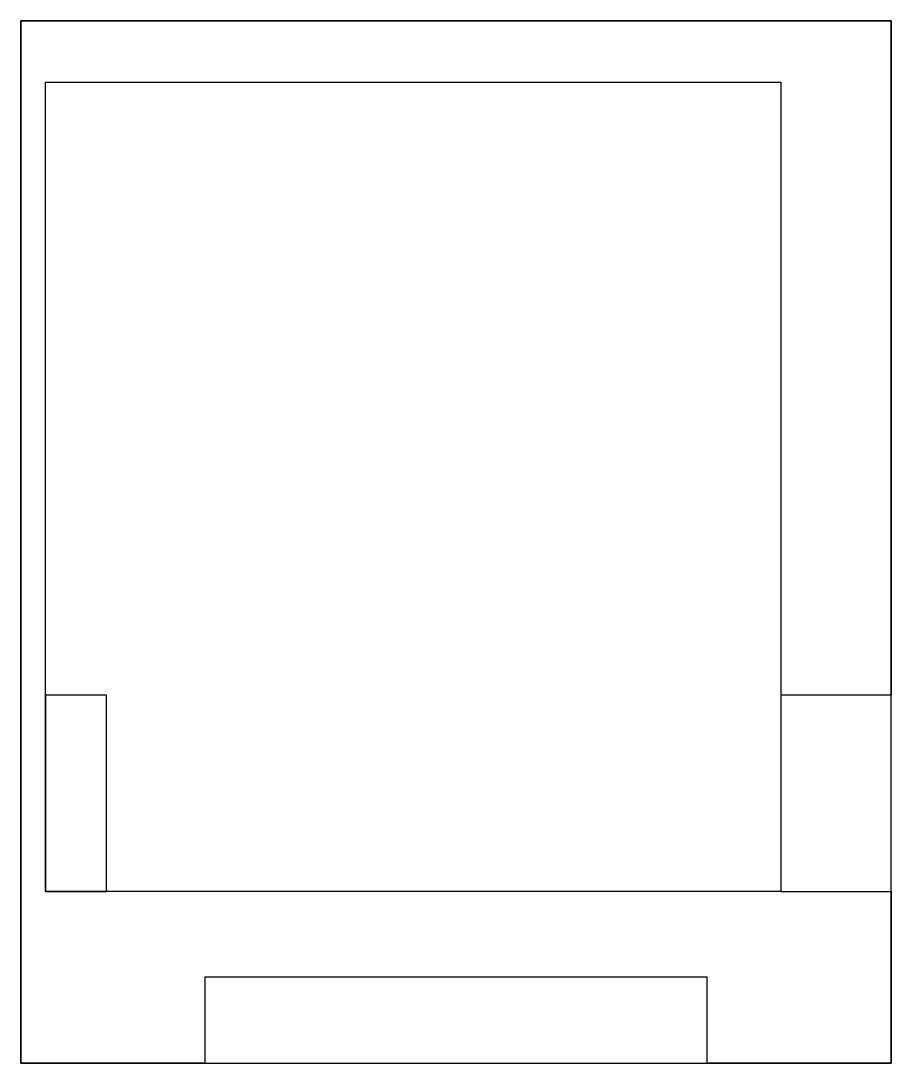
# Model space of a CAD drawing. Header units: millimetres. Extents: x -71 to 0, y 0 to 85.
import ezdxf

# ---------------------------------------------------------------- set-up
doc = ezdxf.new("R2010")
doc.units = ezdxf.units.MM
doc.layers.get('0').update_dxf_attribs({"linetype": 'CONTINUOUS'})

msp = doc.modelspace()

# ---------------------------------------------------------------- linework, layer by layer
for points in [[(-9, 14), (0, 14), (0, 0), (-15, 0), (-15, 7), (-56, 7), (-56, 0), (-71, 0), (-71, 85), (0, 85), (0, 30), (-9, 30)], [(-71, 0), (0, 0), (0, 85), (-71, 85)], [(-69, 80), (-9, 80), (-9, 14), (-69, 14)], [(-64, 30), (-69, 30), (-69, 14), (-64, 14)]]:
    msp.add_lwpolyline(points, close=True)

doc.saveas('drawing.dxf')
